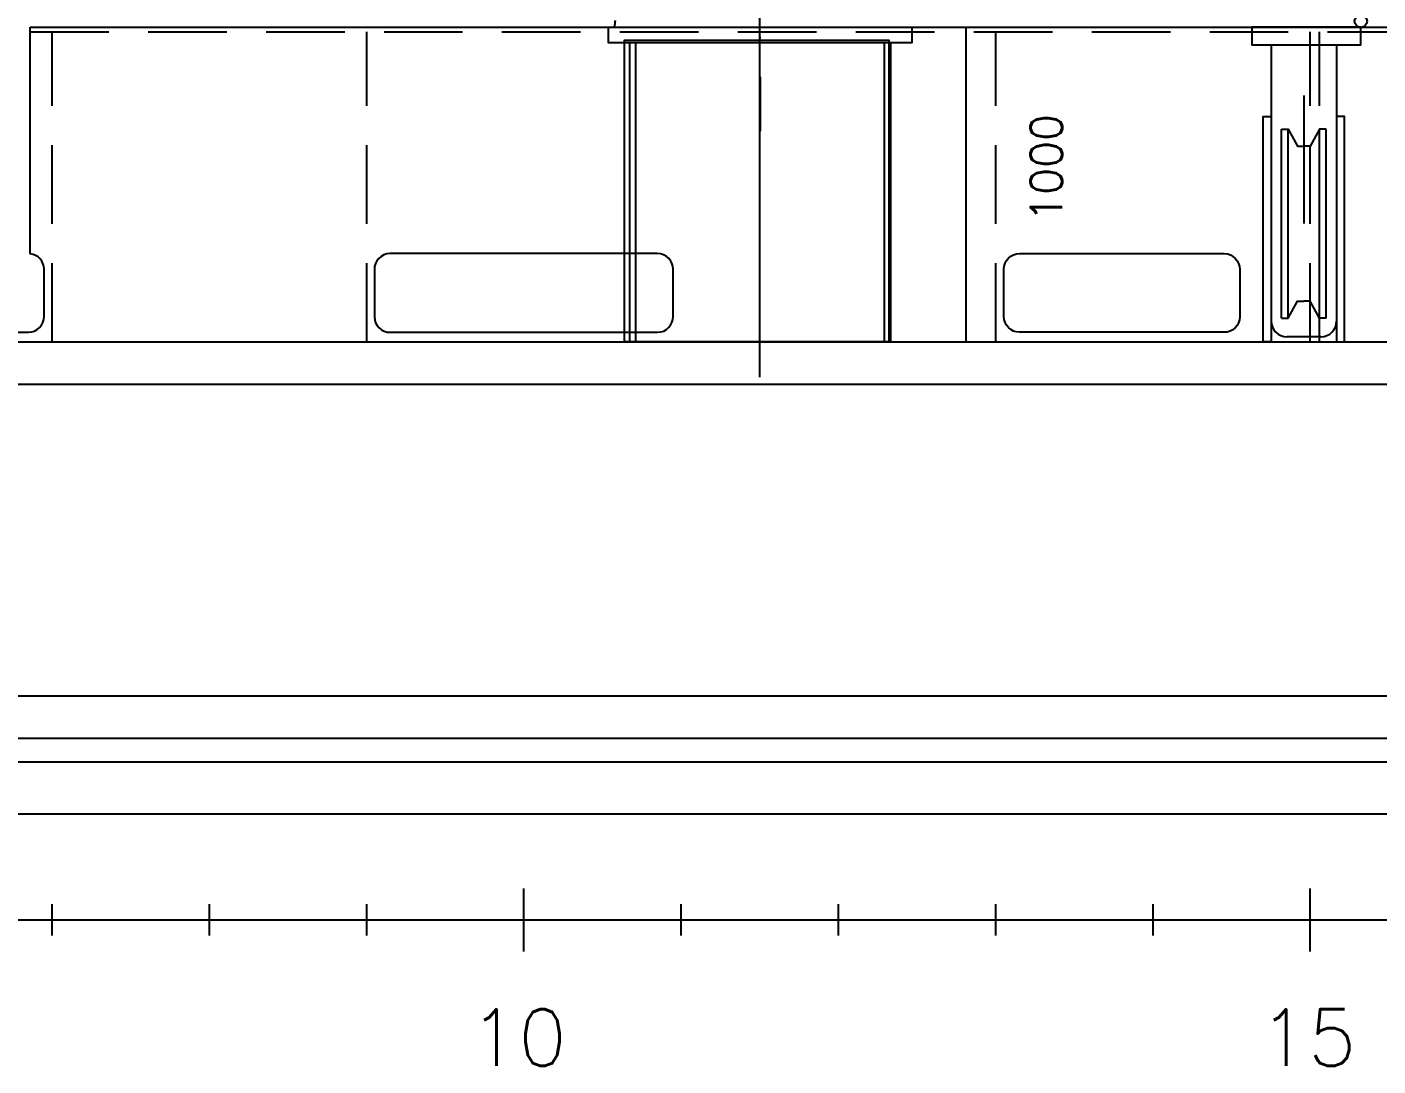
# Model space of a CAD drawing. Extents: x 1551 to 113148, y -1700 to 77018.
# Drawn here: x 11755 to 16050, y 55267 to 58568 of the extents above; entities that cross this region are included whole.
import ezdxf

# ---------------------------------------------------------------- set-up
doc = ezdxf.new("R2010")
doc.units = 0
doc.header["$LTSCALE"] = 500
doc.header["$MEASUREMENT"] = 0
doc.linetypes.add('CENTER', pattern=[3, 2.5, -0.25, 0, -0.25])
doc.linetypes.add('DASHED', pattern=[0.75, 0.5, -0.25])
doc.layers.get('0').update_dxf_attribs({"linetype": 'CONTINUOUS'})
doc.layers.get('DEFPOINTS').update_dxf_attribs({"linetype": 'CONTINUOUS'})
doc.layers.add('S0TX2', color=7, linetype='CONTINUOUS')
doc.styles.add('18', font='romans', dxfattribs={"height": 180})
doc.styles.add('ROMANS', font='romans', dxfattribs={"height": 100})
doc.dimstyles.get("Standard").update_dxf_attribs({"dimtxt": 2, "dimasz": 2.5, "dimexe": 1, "dimexo": 1, "dimgap": 1, "dimtad": 1, "dimdsep": 46, "dimtxsty": 'ROMANS', "dimcen": 0, "dimclrd": 1, "dimclre": 1, "dimclrt": 2, "dimadec": 0, "dimazin": 0, "dimtfac": 1, "dimtmove": 2, "dimatfit": 3, "dimfxl": 1, "dimtvp": 100, "dimtolj": 1, "dimarcsym": 0})

# ---------------------------------------------------------------- blocks, each defined once
blk = doc.blocks.new('A$C64097268')
for p, q in [((5000, -100), (5000, 100)), ((7500, -100), (7500, 100)), ((3500, -50), (3500, 50)), ((4000, -50), (4000, 50)), ((4500, -50), (4500, 50)), ((5500, -50), (5500, 50)), ((6000, -50), (6000, 50)), ((6500, -50), (6500, 50)), ((7000, -50), (7000, 50)), ((-2758.9, 0), (35128.7, 0))]:
    blk.add_line(p, q)
at = {"layer": 'S0TX2', "style": '18'}
for s, p in [('10', (4827.6, -464.2)), ('15', (7338.2, -464.2))]:
    blk.add_text(s, height=180, dxfattribs=at).set_placement(p)
blk = doc.blocks.new('pidestal_kran')
at = {"linetype": 'CENTER'}
blk.add_line((-9084.8, 74716), (-9084.8, 76017.7), dxfattribs=at)
for p, q in [((-9499.8, 75778.8), (-9499.8, 74828.8)), ((-9479.8, 75778.8), (-9479.8, 74828.8)), ((-8689.8, 75778.8), (-8689.8, 74828.8)), ((-8669.8, 75778.8), (-8669.8, 74828.8))]:
    blk.add_line(p, q)
blk.add_lwpolyline([(-9566.3, 75828.8), (-8601.3, 75828.8), (-8601.3, 75778.8), (-9566.3, 75778.8)], close=True)
blk = doc.blocks.new('*D60')
at = {"color": 1, "lineweight": -2, "transparency": 16777216}
for p, q in [((14223, 58568.2), (14741.1, 58568.2)), ((14740.1, 58565.7), (14740.1, 57570.7)), ((14086.1, 57568.2), (14741.1, 57568.2))]:
    blk.add_line(p, q, dxfattribs=at)
at = {"color": 1, "transparency": 16777216}
for points in [[(14739.7, 58565.7), (14740.5, 58565.7), (14740.1, 58568.2)], [(14739.7, 57570.7), (14740.5, 57570.7), (14740.1, 57568.2)]]:
    blk.add_solid(points, dxfattribs=at)
at = {"layer": 'DEFPOINTS', "color": 0, "transparency": 16777216}
for p in [(14222, 58568.2), (14085.1, 57568.2), (14740.1, 57568.2)]:
    blk.add_point(p, dxfattribs=at)
at = {"color": 2, "transparency": 16777216, "insert": (14995.9, 58120.6), "char_height": 100, "attachment_point": 5, "rotation": 90, "style": 'ROMANS'}
blk.add_mtext('\\A1;1000', dxfattribs=at)
blk = doc.blocks.new('platform_side')
at = {"linetype": 'CENTER'}
blk.add_lwpolyline([(-10024.8, 7536.4), (-10024.8, 4362.9)], dxfattribs=at)
at = {"linetype": 'Continuous'}
blk.add_ellipse((-10024.8, 5068.3), major_axis=(328.4, 1026.4), ratio=0.343023, start_param=-4.253995, end_param=-4.232264, dxfattribs=at)

msp = doc.modelspace()

# ---------------------------------------------------------------- linework, layer by layer
for p, q in [((11765.105, 58568.229), (12358.606, 58568.229)), ((11765.105, 57847.898), (11765.105, 58568.229)), ((12358.606, 58568.229), (16505.107, 58568.229)), ((15743.36, 57643.652), (15743.36, 58243.652)), ((15764.631, 57643.652), (15764.631, 58243.652)), ((15864.631, 57643.652), (15864.631, 58243.652)), ((15885.902, 57643.652), (15885.902, 58243.652)), ((7335.105, 57568.229), (19627.233, 57568.229)), ((15868.65, 57583.893), (15760.612, 57583.893)), ((7335.105, 57433.229), (19640.028, 57433.229)), ((7335.105, 56443.229), (19627.233, 56443.229)), ((8835.105, 56443.229), (17085.105, 56443.229)), ((7335.105, 56308.229), (19629.074, 56308.229)), ((7335.105, 56234.011), (30432.304, 56234.011)), ((6534.51, 56068.229), (17085.105, 56068.229))]:
    msp.add_line(p, q)
at = {"linetype": 'DASHED'}
for p, q in [((11765.105, 58553.229), (16505.107, 58553.229)), ((11835.105, 57568.229), (11835.105, 58553.229)), ((12835.105, 57568.229), (12835.105, 58553.229)), ((14835.105, 57568.229), (14835.105, 58553.229)), ((15835.105, 57568.229), (15835.105, 58553.229)), ((15864.631, 57568.229), (15864.631, 58553.229))]:
    msp.add_line(p, q, dxfattribs=at)
at = {"linetype": 'CENTER'}
msp.add_line((15814.631, 58351.023), (15814.631, 57943.652), dxfattribs=at)
for points in [[(15995.658, 58568.229), (15649.367, 58568.229), (15649.367, 58511.792), (15995.658, 58511.792)], [(15710.612, 57568.229), (15685.612, 57568.229), (15685.612, 58283.824), (15710.612, 58283.824)], [(15918.65, 57568.229), (15943.65, 57568.229), (15943.65, 58283.824), (15918.65, 58283.824)]]:
    msp.add_lwpolyline(points, close=True)
for points in [[(13654.882, 57568.24), (13654.882, 58526.329), (14494.882, 58526.329), (14494.882, 57568.24), (13654.882, 57568.24)], [(15710.612, 58511.792), (15710.612, 57568.229)], [(15918.65, 58511.792), (15918.65, 57568.229)], [(15743.36, 58243.652), (15764.631, 58243.652), (15794.464, 58189.705), (15814.631, 58189.705)], [(15885.902, 58243.652), (15864.631, 58243.652), (15834.798, 58189.705), (15814.631, 58189.705)], [(15743.36, 57643.652), (15764.631, 57643.652), (15794.464, 57697.599), (15814.631, 57697.599)], [(15885.902, 57643.652), (15864.631, 57643.652), (15834.798, 57697.599), (15814.631, 57697.599)]]:
    msp.add_lwpolyline(points)
msp.add_lwpolyline([(10905.105, 57848.048, 0.39251519), (10859.361, 57797.702), (10859.361, 57647.699, 0.41421356), (10909.886, 57598.229), (11759.887, 57598.229, 0.41421356), (11809.357, 57648.753), (11809.357, 57798.756, 0.37786189), (11765.105, 57847.898)], format="xyb")
for points in [[(12909.886, 57598.229), (13759.887, 57598.229, 0.41421356), (13809.357, 57648.753), (13809.357, 57798.756, 0.41421356), (13758.833, 57848.226), (12908.832, 57848.226, 0.41421356), (12859.361, 57797.702), (12859.361, 57647.699, 0.41421356)], [(15560.323, 57598.229), (14910.322, 57598.229, -0.41421356), (14860.852, 57648.753), (14860.852, 57798.756, -0.41421356), (14911.376, 57848.226), (15561.377, 57848.226, -0.41421356), (15610.848, 57797.702), (15610.848, 57647.699, -0.41421356)]]:
    msp.add_lwpolyline(points, format="xyb", close=True)
msp.add_circle((15995.658, 58586.712), 19.779)
for centre, start, end in [((15760.612, 57633.893), 180, 270), ((15868.65, 57633.893), 270, 0)]:
    msp.add_arc(centre, 50, start, end)

# ---------------------------------------------------------------- block references
for name, p in [('platform_side', (24110.899, 53874.087)), ('pidestal_kran', (23169.937, -17260.541)), ('A$C64097268', (8335.105, 55731.441))]:
    msp.add_blockref(name, p, dxfattribs=at)

# ---------------------------------------------------------------- dimensions: what is measured, and where the dimension line sits
dim = msp.add_linear_dim(base=(14740.123, 57568.229), p1=(14222.024, 58568.229), p2=(14085.105, 57568.229), angle=90, dimstyle='Standard')
dim.commit()
dim.dimension.update_dxf_attribs({"geometry": '*D60', "text_midpoint": (14995.942, 58120.631), "dimtype": 160})

doc.saveas('drawing.dxf')
